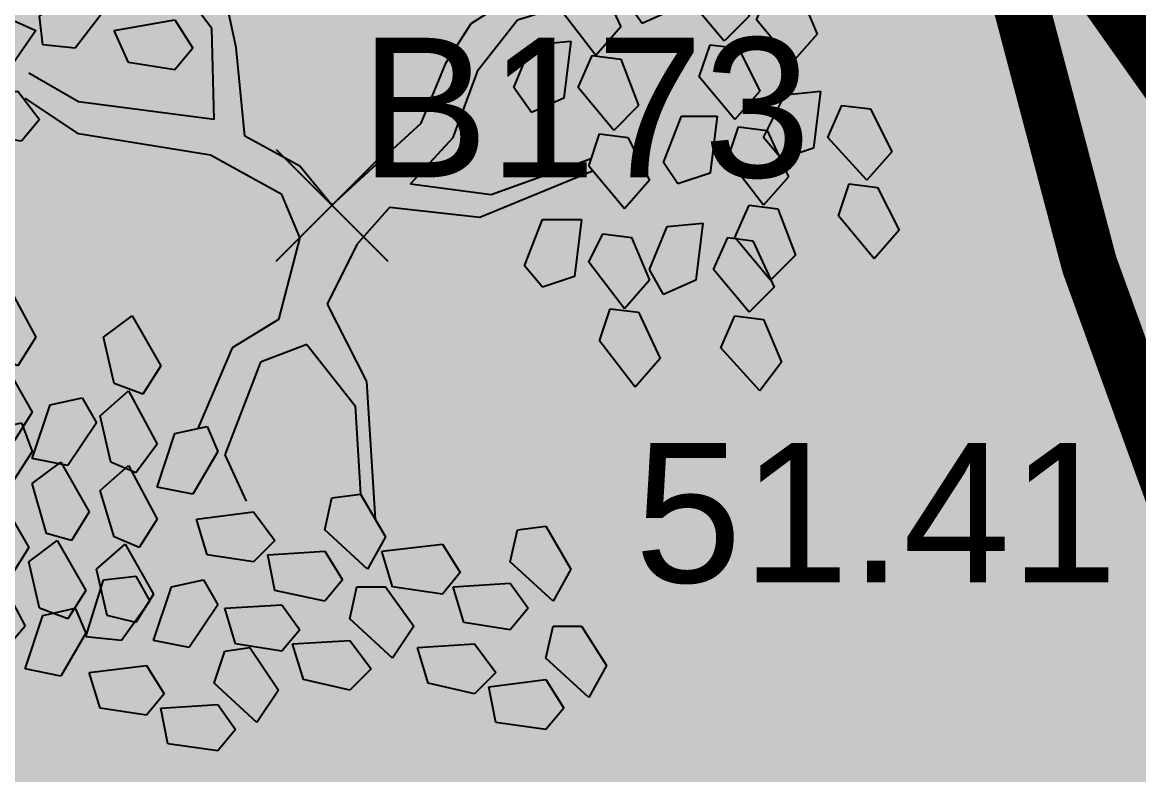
# Model space of a CAD drawing. Header units: metres. Extents: x 394605 to 1395358, y 4171135 to 6406139.
# Drawn here: x 1394483.107 to 1394487.104, y 4172491.963 to 4172494.657 of the extents above; entities that cross this region are included whole.
import ezdxf
from ezdxf.enums import TextEntityAlignment as Align

# ---------------------------------------------------------------- set-up
doc = ezdxf.new("R2010")
doc.units = ezdxf.units.M
doc.header["$LTSCALE"] = 2
doc.header["$PDMODE"] = 3
doc.header["$PDSIZE"] = 0.2
doc.linetypes.add('CACHE', pattern=[0.375, 0.25, -0.125])
doc.linetypes.add('CACHEX2', pattern=[0.75, 0.5, -0.25])
for name, color, linetype in [('C-Voie', 252, 'Continuous'), ('T-POINTS LEVES 2024', 7, 'Continuous'), ('T-POINTS LEVES ALTITUDES', 150, 'Continuous'), ('T-POINTS LEVES MATRICULE', 5, 'Continuous'), ('T-SECTION AH', 3, 'Continuous'), ('T-VEGETATION', 108, 'Continuous')]:
    doc.layers.add(name, color=color, linetype=linetype)
doc.layers.add('P-Voie', color=250, linetype='Continuous', lineweight=9)
doc.styles.add('Arial 1.0', font='arial.ttf', dxfattribs={"width": 0.99, "height": 0.2})

# ---------------------------------------------------------------- blocks, each defined once
blk = doc.blocks.new('TCPOINT')
at = {"color": 0}
blk.add_point((0, 0), dxfattribs=at)
at = {"layer": 'T-POINTS LEVES ALTITUDES', "style": 'Arial 1.0', "width": 0.99}
blk.add_attdef('ALT', text='', height=0.3, dxfattribs=at).set_placement((0.1, -0.1), align=Align.TOP_LEFT)
at = {"layer": 'T-POINTS LEVES MATRICULE', "style": 'Arial 1.0', "width": 0.99}
blk.add_attdef('MAT', (0.1, 0.1), '', height=0.3, dxfattribs=at)
blk = doc.blocks.new('A$C4CDA1AAE')
at = {"color": 0}
for p, q in [((-0.3627339707722967, 0.7050319683903581), (-0.3065357499476704, 0.7459033868462939)), ((-0.3065357499476704, 0.7459033868462939), (-0.2605553874532234, 0.725467677618326)), ((0, 0.6845962591601165), (0.02554464582976834, 0.7459033868462939)), ((0.02554464582976834, 0.7459033868462939), (0.07663393748907765, 0.7510123141551048)), ((0.07663393748907765, 0.7510123141551048), (0.06641607915457826, 0.6692694772386858)), ((-0.2605553874532234, 0.725467677618326), (-0.3065357499476704, 0.6590516226258387)), ((0.0919607249843466, 0.6845962591601165), (0.1072875124839356, 0.7305766049248632)), ((0.1072875124839356, 0.7305766049248632), (0.1481589458087456, 0.725467677618326)), ((0.1481589458087456, 0.725467677618326), (0.1788125208036035, 0.6641605499321486)), ((0.1788125208036035, 0.6641605499321486), (0.2043571666333719, 0.725467677618326)), ((0.2043571666333719, 0.725467677618326), (0.2605553874577708, 0.7305766049248632)), ((0.2605553874577708, 0.7305766049248632), (0.2503375291230441, 0.6488337680107179)), ((-0.4649125540865953, 0.6641605499321486), (-0.4138232624270586, 0.7050319683903581)), ((-0.4138232624270586, 0.7050319683903581), (-0.3627339707722967, 0.6845962591601165)), ((-0.3576250416026596, 0.6641605499321486), (-0.3627339707722967, 0.7050319683903581)), ((0.2707732457877228, 0.6641605499321486), (0.2912089624526288, 0.7101408956968953)), ((0.2912089624526288, 0.7101408956968953), (0.3320803957774388, 0.7050319683903581)), ((0.3269714666123491, 0.6999230410817745), (0.3780607582673383, 0.7050319683903581)), ((0.3320803957774388, 0.7050319683903581), (0.3576250416072071, 0.6386159133955971)), ((0.3780607582673383, 0.7050319683903581), (0.367842899937159, 0.6232891314741664)), ((0.3014268207825808, 0.6386159133955971), (0.3269714666123491, 0.6999230410817745)), ((-0.3627339707722967, 0.6845962591601165), (-0.4138232624270586, 0.6181802041676292)), ((0.02043571666467869, 0.6488337680107179), (0, 0.6845962591601165)), ((0.1430500166436559, 0.6232891314741664), (0.0919607249843466, 0.6845962591601165)), ((0.3933875457669274, 0.6386159133955971), (0.4087143332619689, 0.6845962591601165)), ((0.4087143332619689, 0.6845962591601165), (0.4495857665913263, 0.6794873318538066)), ((0.4495857665913263, 0.6794873318538066), (0.4802393415861843, 0.6181802041676292)), ((-0.4598036249215056, 0.6232891314741664), (-0.4649125540865953, 0.6641605499321486)), ((-0.3065357499476704, 0.6590516226258387), (-0.3576250416026596, 0.6641605499321486)), ((-0.2605553874532234, 0.6181802041676292), (-0.2043571666288244, 0.6641605499321486)), ((-0.2043571666288244, 0.6641605499321486), (-0.1583768041389249, 0.6386159133955971)), ((0.06641607915457826, 0.6692694772386858), (0.02043571666467869, 0.6488337680107179)), ((0.1788125208036035, 0.6641605499321486), (0.1430500166436559, 0.6232891314741664)), ((0.2043571666333719, 0.62839805878275), (0.1788125208036035, 0.6641605499321486)), ((0.3269714666123491, 0.6028534222461985), (0.2707732457877228, 0.6641605499321486)), ((0.2503375291230441, 0.6488337680107179), (0.2043571666333719, 0.62839805878275)), ((-0.1583768041389249, 0.6386159133955971), (-0.2094660957982342, 0.5721998584031098)), ((0.3218625374472595, 0.6028534222461985), (0.3014268207825808, 0.6386159133955971)), ((0.3576250416072071, 0.6386159133955971), (0.3269714666123491, 0.6028534222461985)), ((0.444476837426464, 0.5773087857094197), (0.3933875457669274, 0.6386159133955971)), ((-0.4138232624270586, 0.6181802041676292), (-0.4598036249215056, 0.6232891314741664)), ((-0.3627339707722967, 0.5824177130182306), (-0.3116446791127601, 0.6232891314741664)), ((-0.3116446791127601, 0.6232891314741664), (-0.265664316618313, 0.6028534222461985)), ((-0.2554464582881337, 0.5824177130182306), (-0.2605553874532234, 0.6181802041676292)), ((-0.1583768041389249, 0.5670909310965726), (-0.1021785833142985, 0.6130712768613193)), ((-0.1021785833142985, 0.6130712768613193), (-0.05619822082462633, 0.5875266403245405)), ((0.1021785833142985, 0.5721998584031098), (0.1226142999789772, 0.6181802041676292)), ((0.1226142999789772, 0.6181802041676292), (0.1634857333037871, 0.6130712768613193)), ((0.1634857333037871, 0.6130712768613193), (0.1890303791335555, 0.5517641491751419)), ((0.367842899937159, 0.6232891314741664), (0.3218625374472595, 0.6028534222461985)), ((0.4802393415861843, 0.6181802041676292), (0.444476837426464, 0.5773087857094197)), ((0.4598036249215056, 0.5517641491751419), (0.485348270751274, 0.6130712768613193)), ((0.485348270751274, 0.6130712768613193), (0.5364375624105833, 0.6181802041676292)), ((0.5364375624105833, 0.6181802041676292), (0.5262197040760839, 0.5364373672534839)), ((-0.4700214832516849, 0.5875266403245405), (-0.3882786165972902, 0.5977444949396613)), ((-0.3882786165972902, 0.5977444949396613), (-0.3627339707722967, 0.5568730764814518)), ((-0.265664316618313, 0.6028534222461985), (-0.3116446791127601, 0.5313284399449003)), ((0.2861000332829917, 0.5517641491751419), (0.3014268207825808, 0.5977444949396613)), ((0.3014268207825808, 0.5977444949396613), (0.3422982541073907, 0.5926355676310777)), ((0.3422982541073907, 0.5926355676310777), (0.3729518291022487, 0.5313284399449003)), ((0.5517643499058522, 0.5517641491751419), (0.5670911374054413, 0.5977444949396613)), ((0.5670911374054413, 0.5977444949396613), (0.6079625707302512, 0.5926355676310777)), ((0.6079625707302512, 0.5926355676310777), (0.6386161457251092, 0.5313284399449003)), ((-0.454694695756416, 0.5364373672534839), (-0.4700214832516849, 0.5875266403245405)), ((-0.3576250416026596, 0.5415462945600211), (-0.3627339707722967, 0.5824177130182306)), ((-0.2094660957982342, 0.5721998584031098), (-0.2554464582881337, 0.5824177130182306)), ((-0.05619822082462633, 0.5875266403245405), (-0.1021785833142985, 0.5211105853320532)), ((-0.2605553874532234, 0.5262195126383631), (-0.2094660957982342, 0.5721998584031098)), ((-0.2094660957982342, 0.5721998584031098), (-0.1583768041389249, 0.546655221866331)), ((-0.1532678749738352, 0.5262195126383631), (-0.1583768041389249, 0.5670909310965726)), ((0.1532678749738352, 0.5108927307169324), (0.1021785833142985, 0.5721998584031098)), ((0.4036054040971067, 0.5262195126383631), (0.4240411207617854, 0.5721998584031098)), ((0.4240411207617854, 0.5721998584031098), (0.4649125540865953, 0.5670909310965726)), ((0.4649125540865953, 0.5670909310965726), (0.4904571999161362, 0.5057838034106226)), ((-0.3627339707722967, 0.5568730764814518), (-0.3882786165972902, 0.5262195126383631)), ((-0.1583768041389249, 0.546655221866331), (-0.2094660957982342, 0.4802391668738437)), ((0.1890303791335555, 0.5517641491751419), (0.1532678749738352, 0.5108927307169324)), ((0.3371893249425284, 0.4904570214889645), (0.2861000332829917, 0.5517641491751419)), ((0.4802393415861843, 0.5160016580232423), (0.4598036249215056, 0.5517641491751419)), ((0.6028536415653889, 0.4904570214889645), (0.5517643499058522, 0.5517641491751419)), ((-0.3882786165972902, 0.5262195126383631), (-0.454694695756416, 0.5364373672534839)), ((-0.454694695756416, 0.4904570214889645), (-0.398496474932017, 0.5313284399449003)), ((-0.398496474932017, 0.5313284399449003), (-0.35251611243757, 0.5108927307169324)), ((-0.3116446791127601, 0.5313284399449003), (-0.3576250416026596, 0.5415462945600211)), ((0.1072875124839356, 0.5262195126383631), (0.1583768041389249, 0.5313284399449003)), ((0.1583768041389249, 0.5313284399449003), (0.1481589458087456, 0.449585603030755)), ((0.3729518291022487, 0.5313284399449003), (0.3371893249425284, 0.4904570214889645)), ((0.5262197040760839, 0.5364373672534839), (0.4802393415861843, 0.5160016580232423)), ((0.6386161457251092, 0.5313284399449003), (0.6028536415653889, 0.4904570214889645)), ((-0.3729518291022487, 0.5057838034106226), (-0.2912089624480814, 0.5160016580232423)), ((-0.2912089624480814, 0.5160016580232423), (-0.2605553874532234, 0.4751302395675339)), ((-0.2554464582881337, 0.4853480941803809), (-0.2605553874532234, 0.5262195126383631)), ((-0.1021785833142985, 0.5211105853320532), (-0.1532678749738352, 0.5262195126383631)), ((0.0817428666541673, 0.464912384952413), (0.1072875124839356, 0.5262195126383631)), ((0.454694695756416, 0.464912384952413), (0.4036054040971067, 0.5262195126383631)), ((-0.35251611243757, 0.5108927307169324), (-0.398496474932017, 0.4393677484156342)), ((-0.3576250416026596, 0.4546945303372922), (-0.3729518291022487, 0.5057838034106226)), ((0.1737035916385139, 0.464912384952413), (0.1890303791335555, 0.5108927307169324)), ((0.1890303791335555, 0.5108927307169324), (0.2299018124629129, 0.5057838034106226)), ((0.2299018124629129, 0.5057838034106226), (0.2605553874577708, 0.4444766757244452)), ((0.4904571999161362, 0.5057838034106226), (0.454694695756416, 0.464912384952413)), ((-0.6845965082150087, 0.4598034576458758), (-0.6386161457251092, 0.4853480941803809)), ((-0.6386161457251092, 0.4853480941803809), (-0.6130714998953408, 0.4087141845725455)), ((-0.5568732790709419, 0.449585603030755), (-0.5057839874114052, 0.4904570214889645)), ((-0.5057839874114052, 0.4904570214889645), (-0.454694695756416, 0.4700213122587229)), ((-0.4495857665867788, 0.449585603030755), (-0.454694695756416, 0.4904570214889645)), ((-0.2094660957982342, 0.4802391668738437), (-0.2554464582881337, 0.4853480941803809)), ((0.5619822082358041, 0.4393677484156342), (0.5824179249004828, 0.4853480941803809)), ((0.5824179249004828, 0.4853480941803809), (0.6232893582255201, 0.4802391668738437)), ((0.6232893582255201, 0.4802391668738437), (0.6488340040550611, 0.4189320391876663)), ((-0.454694695756416, 0.4700213122587229), (-0.5057839874114052, 0.4036052572662356)), ((-0.2605553874532234, 0.4751302395675339), (-0.2861000332829917, 0.4444766757244452)), ((0.1021785833142985, 0.4291498938027871), (0.0817428666541673, 0.464912384952413)), ((0.2247928832935031, 0.4036052572662356), (0.1737035916385139, 0.464912384952413)), ((-0.6845965082150087, 0.3933874026511148), (-0.6845965082150087, 0.4598034576458758)), ((-0.5517643499058522, 0.4087141845725455), (-0.5568732790709419, 0.449585603030755)), ((-0.398496474932017, 0.4393677484156342), (-0.4495857665867788, 0.449585603030755)), ((-0.2861000332829917, 0.4444766757244452), (-0.3576250416026596, 0.4546945303372922)), ((-0.265664316618313, 0.449585603030755), (-0.1839214499686932, 0.4598034576458758)), ((-0.2503375291232715, 0.3984963299596984), (-0.265664316618313, 0.449585603030755)), ((-0.1839214499686932, 0.4598034576458758), (-0.1583768041389249, 0.4240409664942035)), ((0.1481589458087456, 0.449585603030755), (0.1021785833142985, 0.4291498938027871)), ((0.2196839541284135, 0.3882784753445776), (0.2503375291230441, 0.4546945303372922)), ((0.2503375291230441, 0.4546945303372922), (0.3014268207825808, 0.4546945303372922)), ((0.3014268207825808, 0.4546945303372922), (0.2912089624526288, 0.3729516934231469)), ((0.2605553874577708, 0.4444766757244452), (0.2247928832935031, 0.4036052572662356)), ((0.3167536082776223, 0.3933874026511148), (0.3320803957774388, 0.4342588211093243)), ((0.3320803957774388, 0.4342588211093243), (0.3729518291022487, 0.4291498938027871)), ((0.5057839874159527, 0.3780606207294568), (0.5313286332411735, 0.4393677484156342)), ((0.5313286332411735, 0.4393677484156342), (0.5824179249004828, 0.4444766757244452)), ((0.6130714998953408, 0.3780606207294568), (0.5619822082358041, 0.4393677484156342)), ((0.5824179249004828, 0.4444766757244452), (0.5722000665705309, 0.3627338388080261)), ((-0.1583768041389249, 0.4240409664942035), (-0.1839214499686932, 0.3933874026511148)), ((0.3729518291022487, 0.4291498938027871), (0.4036054040971067, 0.3678427661166097)), ((0.5977447124002992, 0.3780606207294568), (0.6130714998953408, 0.4240409664942035)), ((0.6130714998953408, 0.4240409664942035), (0.6539429332201507, 0.4189320391876663)), ((0.6488340040550611, 0.4189320391876663), (0.6130714998953408, 0.3780606207294568)), ((0.6539429332201507, 0.4189320391876663), (0.6845965082150087, 0.3576249115014889)), ((-0.6130714998953408, 0.4087141845725455), (-0.6488340040550611, 0.3729516934231469)), ((-0.5057839874114052, 0.4036052572662356), (-0.5517643499058522, 0.4087141845725455)), ((-0.1992482374637348, 0.3678427661166097), (-0.1430500166393358, 0.4138231118813565)), ((-0.1430500166393358, 0.4138231118813565), (-0.09706965414943625, 0.3882784753445776)), ((-0.6488340040550611, 0.3729516934231469), (-0.6845965082150087, 0.3933874026511148)), ((-0.1839214499686932, 0.3933874026511148), (-0.2503375291232715, 0.3984963299596984)), ((-0.09706965414943625, 0.3882784753445776), (-0.1430500166393358, 0.3218624203520903)), ((0.1839214499686932, 0.352515984195179), (0.2043571666333719, 0.3984963299596984)), ((0.2043571666333719, 0.3984963299596984), (0.2401196707930922, 0.3933874026511148)), ((0.2452285999581818, 0.3576249115014889), (0.2196839541284135, 0.3882784753445776)), ((0.2401196707930922, 0.3933874026511148), (0.2707732457877228, 0.3320802749649374)), ((0.367842899937159, 0.3269713476586276), (0.3167536082776223, 0.3933874026511148)), ((-0.7152500832096393, 0.352515984195179), (-0.6692697207199672, 0.3780606207294568)), ((-0.6692697207199672, 0.3780606207294568), (-0.6437250748901988, 0.2963177838155389)), ((-0.5619822082358041, 0.3729516934231469), (-0.4802393415816368, 0.3831695480382677)), ((-0.5466554207407626, 0.3218624203520903), (-0.5619822082358041, 0.3729516934231469)), ((-0.4802393415816368, 0.3831695480382677), (-0.454694695756416, 0.3422981295800582)), ((-0.3014268207825808, 0.3269713476586276), (-0.2503375291232715, 0.3729516934231469)), ((-0.2503375291232715, 0.3729516934231469), (-0.1992482374637348, 0.3474070568865955)), ((-0.1941393082986451, 0.3269713476586276), (-0.1992482374637348, 0.3678427661166097)), ((0.2912089624526288, 0.3729516934231469), (0.2452285999581818, 0.3576249115014889)), ((0.4036054040971067, 0.3678427661166097), (0.367842899937159, 0.3269713476586276)), ((0.5262197040760839, 0.3474070568865955), (0.5057839874159527, 0.3780606207294568)), ((0.6488340040550611, 0.3167534930435068), (0.5977447124002992, 0.3780606207294568)), ((-0.7152500832096393, 0.286099929200418), (-0.7152500832096393, 0.352515984195179)), ((0.2350107416280025, 0.2912088565090016), (0.1839214499686932, 0.352515984195179)), ((0.4189321915966957, 0.2963177838155389), (0.444476837426464, 0.3576249115014889)), ((0.444476837426464, 0.3576249115014889), (0.5006750582463155, 0.3627338388080261)), ((0.5006750582463155, 0.3627338388080261), (0.4904571999161362, 0.2809910018938808)), ((0.5722000665705309, 0.3627338388080261), (0.5262197040760839, 0.3474070568865955)), ((0.6845965082150087, 0.3576249115014889), (0.6488340040550611, 0.3167534930435068)), ((-0.454694695756416, 0.3422981295800582), (-0.4802393415816368, 0.3116445657369695)), ((-0.1992482374637348, 0.3474070568865955), (-0.2503375291232715, 0.2809910018938808)), ((0.5108929165810423, 0.2963177838155389), (0.5313286332411735, 0.3422981295800582)), ((0.5313286332411735, 0.3422981295800582), (0.5722000665705309, 0.3371892022737484)), ((0.5722000665705309, 0.3371892022737484), (0.5977447124002992, 0.27077314727876)), ((-0.4802393415816368, 0.3116445657369695), (-0.5466554207407626, 0.3218624203520903)), ((-0.296317891613171, 0.286099929200418), (-0.3014268207825808, 0.3269713476586276)), ((-0.147831893276134, 0.2746570957676795), (-0.2095301467111312, 0.3340405797280255)), ((-0.1430500166393358, 0.3218624203520903), (-0.1941393082986451, 0.3269713476586276)), ((0.2707732457877228, 0.3320802749649374), (0.2350107416280025, 0.2912088565090016)), ((0.3269714666123491, 0.2809910018938808), (0.3474071832724803, 0.3269713476586276)), ((0.3474071832724803, 0.3269713476586276), (0.3831696874369754, 0.3218624203520903)), ((0.3831696874369754, 0.3218624203520903), (0.4138232624316061, 0.2554463653573293)), ((-0.6590518623852404, 0.2350106561293615), (-0.6181804290604305, 0.3065356384306597)), ((-0.6181804290604305, 0.3065356384306597), (-0.5670911374008938, 0.3065356384306597)), ((-0.5670911374008938, 0.3065356384306597), (-0.5568732790709419, 0.2656642199724502)), ((-0.4189321915921482, 0.27077314727876), (-0.3627339707722967, 0.3116445657369695)), ((-0.3627339707722967, 0.3116445657369695), (-0.3167536082778497, 0.2912088565090016)), ((-0.1721651229349845, 0.2530384431242965), (-0.2211145656688132, 0.3189808405622898)), ((0.6079625707302512, 0.2656642199724502), (0.6283982873949299, 0.3116445657369695)), ((0.6283982873949299, 0.3116445657369695), (0.6692697207197398, 0.3065356384306597)), ((0.6692697207197398, 0.3065356384306597), (0.6948143665495081, 0.2452285107444823)), ((-0.6437250748901988, 0.2963177838155389), (-0.6794875790499191, 0.2656642199724502)), ((-0.3167536082778497, 0.2912088565090016), (-0.367842899937159, 0.2247928015142406)), ((0.2401196707930922, 0.286099929200418), (0.2460145890602234, 0.3037846775705475)), ((0.444476837426464, 0.2605552926659129), (0.4189321915966957, 0.2963177838155389)), ((0.5619822082358041, 0.2350106561293615), (0.5108929165810423, 0.2963177838155389)), ((-0.6794875790499191, 0.2656642199724502), (-0.7152500832096393, 0.286099929200418)), ((-0.6079625707302512, 0.2554463653573293), (-0.5619822082358041, 0.2809910018938808)), ((-0.5619822082358041, 0.2809910018938808), (-0.5364375624062632, 0.1992481649799629)), ((-0.2503375291232715, 0.2809910018938808), (-0.296317891613171, 0.286099929200418)), ((-0.1370172611493672, 0.226014919296631), (-0.147831893276134, 0.2746570957676795)), ((0.1992482374682822, 0.2605552926659129), (0.2401196707930922, 0.286099929200418)), ((0.2656643166228605, 0.2656642199724502), (0.3320803957774388, 0.286099929200418)), ((0.3780607582673383, 0.2145749469013936), (0.3269714666123491, 0.2809910018938808)), ((0.4904571999161362, 0.2809910018938808), (0.444476837426464, 0.2605552926659129)), ((-0.7459036582044973, 0.2350106561293615), (-0.6999232957145978, 0.2605552926659129)), ((-0.6999232957145978, 0.2605552926659129), (-0.6743786498848294, 0.1788124557497213)), ((-0.5568732790709419, 0.2656642199724502), (-0.6079625707302512, 0.2145749469013936)), ((-0.5211107749109942, 0.2299017288228242), (-0.4700214832516849, 0.27077314727876)), ((-0.4700214832516849, 0.27077314727876), (-0.4240411207617854, 0.2503374380507921)), ((-0.4138232624270586, 0.2299017288228242), (-0.4189321915921482, 0.27077314727876)), ((-0.3116446791127601, 0.2503374380507921), (-0.2247928832935031, 0.2656642199724502)), ((-0.2247928832935031, 0.2656642199724502), (-0.1992482374637348, 0.2247928015142406)), ((0.1634857333037871, 0.2043570922862727), (0.1992482374682822, 0.2605552926659129)), ((0.2094660957982342, 0.1941392376711519), (0.2656643166228605, 0.2656642199724502)), ((0.5977447124002992, 0.27077314727876), (0.5619822082358041, 0.2350106561293615)), ((0.6590518623897879, 0.2043570922862727), (0.6079625707302512, 0.2656642199724502)), ((-0.6079625707302512, 0.1839213830583049), (-0.6079625707302512, 0.2554463653573293)), ((-0.4240411207617854, 0.2503374380507921), (-0.4700214832516849, 0.1839213830583049)), ((-0.2912089624480814, 0.2043570922862727), (-0.3116446791127601, 0.2503374380507921)), ((-0.1685946624688768, 0.1226142553721274), (-0.1721651229349845, 0.2530384431242965)), ((0.4138232624316061, 0.2554463653573293), (0.3780607582673383, 0.2145749469013936)), ((0.6948143665495081, 0.2452285107444823), (0.6590518623897879, 0.2043570922862727)), ((-0.7459036582044973, 0.1634856738280632), (-0.7459036582044973, 0.2350106561293615)), ((-0.6079625707302512, 0.2145749469013936), (-0.6590518623852404, 0.2350106561293615)), ((-0.516001845746132, 0.1890303103648421), (-0.5211107749109942, 0.2299017288228242)), ((-0.367842899937159, 0.2247928015142406), (-0.4138232624270586, 0.2299017288228242)), ((-0.1992482374637348, 0.2247928015142406), (-0.2247928832935031, 0.1941392376711519)), ((-0.1245337046768782, 0.09874791191668919), (-0.1370172611493672, 0.226014919296631)), ((0.2605553874577708, 0.1685946011368742), (0.2861000332829917, 0.2299017288228242)), ((0.2861000332829917, 0.2299017288228242), (0.3422982541073907, 0.2350106561293615)), ((0.3422982541073907, 0.2350106561293615), (0.3320803957774388, 0.1532678192152162)), ((0.5262197040760839, 0.1839213830583049), (0.5415464915756729, 0.2299017288228242)), ((0.5415464915756729, 0.2299017288228242), (0.5824179249004828, 0.2247928015142406)), ((0.5824179249004828, 0.2247928015142406), (0.6130714998953408, 0.1634856738280632)), ((0.3525161124421174, 0.1685946011368742), (0.3729518291022487, 0.2145749469013936)), ((0.3729518291022487, 0.2145749469013936), (0.4138232624316061, 0.2094660195925826)), ((0.4138232624316061, 0.2094660195925826), (0.4393679082568269, 0.1430499646000953)), ((-0.5364375624062632, 0.1992481649799629), (-0.5722000665659834, 0.1634856738280632)), ((-0.2247928832935031, 0.1941392376711519), (-0.2912089624480814, 0.2043570922862727)), ((0.1277232291440669, 0.1175053280635439), (0.1634857333037871, 0.2043570922862727)), ((0.1737035916385139, 0.09706961883557597), (0.2094660957982342, 0.1941392376711519)), ((-0.6743786498848294, 0.1788124557497213), (-0.7101411540447771, 0.1430499646000953)), ((-0.5722000665659834, 0.1634856738280632), (-0.6079625707302512, 0.1839213830583049)), ((-0.4700214832516849, 0.1839213830583049), (-0.516001845746132, 0.1890303103648421)), ((-0.3627339707722967, 0.1481588919066326), (-0.4342589790917373, 0.1890303103648421)), ((0.5773089957356206, 0.1226142553721274), (0.5262197040760839, 0.1839213830583049)), ((-0.7101411540447771, 0.1430499646000953), (-0.7459036582044973, 0.1634856738280632)), ((-0.6386161457251092, 0.1481588919066326), (-0.5926357832306621, 0.1685946011368742)), ((-0.5926357832306621, 0.1685946011368742), (-0.5670911374008938, 0.09196069152903874)), ((-0.5313286332411735, 0.1532678192152162), (-0.4495857665867788, 0.1634856738280632)), ((-0.4495857665867788, 0.1634856738280632), (-0.4189321915921482, 0.1226142553721274)), ((0.2861000332829917, 0.1328321099849745), (0.2605553874577708, 0.1685946011368742)), ((0.4036054040971067, 0.1072874734506968), (0.3525161124421174, 0.1685946011368742)), ((0.6130714998953408, 0.1634856738280632), (0.5773089957356206, 0.1226142553721274)), ((0.6488340040550611, 0.1583767465217534), (0.6999232957145978, 0.1634856738280632)), ((0.6999232957145978, 0.1634856738280632), (0.6897054373844185, 0.08174283691391793)), ((-0.7765572331993553, 0.1277231826786647), (-0.7305768707094558, 0.1481588919066326)), ((-0.7305768707094558, 0.1481588919066326), (-0.7050322248796874, 0.07152498230107085)), ((-0.6386161457251092, 0.07663390960760808), (-0.6386161457251092, 0.1481588919066326)), ((-0.516001845746132, 0.1021785461418858), (-0.5313286332411735, 0.1532678192152162)), ((-0.3627339707722967, 0.1021785461418858), (-0.4393679082568269, 0.1532678192152162)), ((-0.1685946624688768, 0.1226142553721274), (-0.3627339707722967, 0.1481588919066326)), ((0.3320803957774388, 0.1532678192152162), (0.2861000332829917, 0.1328321099849745)), ((0.6181804290604305, 0.09706961883557597), (0.6488340040550611, 0.1583767465217534)), ((0.4393679082568269, 0.1430499646000953), (0.4036054040971067, 0.1072874734506968)), ((0.7101411540445497, 0.09706961883557597), (0.7305768707094558, 0.1430499646000953)), ((0.7305768707094558, 0.1430499646000953), (0.7714483040342657, 0.1379410372937855)), ((0.7714483040342657, 0.1379410372937855), (0.8021018790288963, 0.07663390960760808)), ((-0.7765572331993553, 0.05619820037736645), (-0.7765572331993553, 0.1277231826786647)), ((-0.4189321915921482, 0.1226142553721274), (-0.4444768374219166, 0.09196069152903874)), ((0, 0), (0.1277232291440669, 0.1175053280635439)), ((0.4751304124210947, 0.06130712768617741), (0.5006750582463155, 0.1277231826786647)), ((0.5006750582463155, 0.1277231826786647), (0.5517643499058522, 0.1277231826786647)), ((0.5517643499058522, 0.1277231826786647), (0.5415464915756729, 0.04598034576451937)), ((0.5670911374054413, 0.06641605499248726), (0.5824179249004828, 0.1123964007570066)), ((0.5824179249004828, 0.1123964007570066), (0.6232893582255201, 0.1072874734506968)), ((-0.5824179249004828, 0.02554463653655148), (-0.5415464915711254, 0.09706961883557597)), ((-0.5415464915711254, 0.09706961883557597), (-0.4904571999163636, 0.09706961883557597)), ((-0.4444768374219166, 0.09196069152903874), (-0.516001845746132, 0.1021785461418858)), ((-0.4904571999163636, 0.09706961883557597), (-0.4802393415816368, 0.05619820037736645)), ((-0.1737035916339664, 0.07152498230107085), (-0.3627339707722967, 0.1021785461418858)), ((-0.04598036248989956, 0.05619820037736645), (-0.1245337046768782, 0.09874791191668919)), ((0.1123964416490253, 0.0306535638430887), (0.1737035916385139, 0.09706961883557597)), ((0.367842899937159, 0.05619820037736645), (0.3831696874369754, 0.1021785461418858)), ((0.3831696874369754, 0.1021785461418858), (0.4240411207617854, 0.09706961883557597)), ((0.4240411207617854, 0.09706961883557597), (0.454694695756416, 0.03576249114939856)), ((0.6437250748901988, 0.06641605499248726), (0.6181804290604305, 0.09706961883557597)), ((0.6232893582255201, 0.1072874734506968), (0.6539429332201507, 0.04087141845820952)), ((0.766339374869176, 0.03576249114939856), (0.7101411540445497, 0.09706961883557597)), ((-0.5670911374008938, 0.09196069152903874), (-0.6028536415608414, 0.05619820037736645)), ((0.6897054373844185, 0.08174283691391793), (0.6437250748901988, 0.06641605499248726)), ((-0.7050322248796874, 0.07152498230107085), (-0.7407947290394077, 0.03576249114939856)), ((-0.720359012374729, 0.005108927306309852), (-0.6794875790499191, 0.07663390960760808)), ((-0.6794875790499191, 0.07663390960760808), (-0.6283982873903824, 0.07663390960760808)), ((-0.6028536415608414, 0.05619820037736645), (-0.6386161457251092, 0.07663390960760808)), ((-0.6283982873903824, 0.07663390960760808), (-0.6181804290604305, 0.03576249114939856)), ((-0.0715250083196679, 0.01532678192143067), (-0.1737035916339664, 0.07152498230107085)), ((0.2279802616142206, 0.01523284800077818), (0.3714236965759028, 0.06694058638390743)), ((0.6181804290604305, 0), (0.5670911374054413, 0.06641605499248726)), ((0.8021018790288963, 0.07663390960760808), (0.766339374869176, 0.03576249114939856)), ((-0.7407947290394077, 0.03576249114939856), (-0.7765572331993553, 0.05619820037736645)), ((-0.4802393415816368, 0.05619820037736645), (-0.5313286332411735, 0.01021785461512081)), ((0, 0), (-0.04598036248989956, 0.05619820037736645)), ((0.2117583134240704, -0.01719513096418268), (0.3734303110356905, 0.04949330949898467)), ((0.4189321915966957, -0.005108927306537225), (0.367842899937159, 0.05619820037736645)), ((0.4955661290812259, 0.0306535638430887), (0.4751304124210947, 0.06130712768617741)), ((-0.6181804290604305, 0.03576249114939856), (-0.6692697207199672, -0.01021785461512081)), ((0.454694695756416, 0.03576249114939856), (0.4189321915966957, -0.005108927306537225)), ((0.5415464915756729, 0.04598034576451937), (0.4955661290812259, 0.0306535638430887)), ((0.6539429332201507, 0.04087141845820952), (0.6181804290604305, 0)), ((-0.5313286332411735, 0.01021785461512081), (-0.5824179249004828, 0.02554463653655148)), ((0.1123964416490253, 0.0306535638430887), (0.2279802616142206, 0.01523284800077818)), ((0.7254679415443661, -0.01532678192165804), (0.7407947290394077, 0.0306535638430887)), ((0.7407947290394077, 0.0306535638430887), (0.7816661623687651, 0.02554463653655148)), ((0.7816661623687651, 0.02554463653655148), (0.8123197373636231, -0.03576249114962593)), ((-0.6692697207199672, -0.01021785461512081), (-0.720359012374729, 0.005108927306309852)), ((-0.04598036248989956, -0.04598034576474674), (-0.0715250083196679, 0.01532678192143067)), ((0.5773089957356206, -0.04598034576474674), (0.5977447124002992, 0)), ((0.5977447124002992, 0), (0.6386161457251092, -0.005108927306537225)), ((0.03576250415972027, -0.05619820037986756), (0.08281241391932781, -0.002874988718758686)), ((0.08281241391932781, -0.002874988718758686), (0.2117583134240704, -0.01719513096418268)), ((0.6386161457251092, -0.005108927306537225), (0.6641607915548775, -0.07152498230129822)), ((0.776557233199128, -0.07663390960783545), (0.7254679415443661, -0.01532678192165804)), ((0.2758821749528124, -0.08685176422295626), (0.3014268207825808, -0.02043570922796789)), ((0.3014268207825808, -0.02043570922796789), (0.3576250416072071, -0.02043570922796789)), ((0.3576250416072071, -0.02043570922796789), (0.3474071832724803, -0.1021785461443869)), ((0.454694695756416, -0.09196069152926611), (0.4802393415861843, -0.0306535638430887)), ((0.4802393415861843, -0.0306535638430887), (0.5313286332411735, -0.02554463653677885)), ((0.5313286332411735, -0.02554463653677885), (0.5211107749109942, -0.1072874734506968)), ((-0.04598036248989956, -0.04598034576474674), (-0.07663393748475755, -0.1634856738305643)), ((0.367842899937159, -0.0817428369141453), (0.3882786166018377, -0.04087141845820952)), ((0.3882786166018377, -0.04087141845820952), (0.4291500499266476, -0.04598034576474674)), ((0.4291500499266476, -0.04598034576474674), (0.454694695756416, -0.1072874734506968)), ((0.5466554207407626, -0.09196069152926611), (0.5670911374054413, -0.04598034576474674)), ((0.5670911374054413, -0.04598034576474674), (0.6028536415653889, -0.0510892730710566)), ((0.6283982873949299, -0.1072874734506968), (0.5773089957356206, -0.04598034576474674)), ((0.8123197373636231, -0.03576249114962593), (0.776557233199128, -0.07663390960783545)), ((-0.7459036582044973, -0.08685176422295626), (-0.7050322248796874, -0.0510892730710566)), ((-0.7050322248796874, -0.0510892730710566), (-0.66416079155033, -0.1226142553723548)), ((0.03576250415972027, -0.05619820037986756), (-0.007003661123690108, -0.1417304998317377)), ((0.6028536415653889, -0.0510892730710566), (0.6335072165600195, -0.1175053280658176)), ((0.6641607915548775, -0.07152498230129822), (0.6283982873949299, -0.1072874734506968)), ((-0.7254679415398186, -0.1532678192154435), (-0.7459036582044973, -0.08685176422295626)), ((0.3014268207825808, -0.1175053280658176), (0.2758821749528124, -0.08685176422295626)), ((0.4189321915966957, -0.1481588919089063), (0.367842899937159, -0.0817428369141453)), ((0.4751304124210947, -0.1277231826786647), (0.454694695756416, -0.09196069152926611)), ((0.5977447124002992, -0.1532678192154435), (0.5466554207407626, -0.09196069152926611)), ((0.3474071832724803, -0.1021785461443869), (0.3014268207825808, -0.1175053280658176)), ((0.454694695756416, -0.1072874734506968), (0.4189321915966957, -0.1481588919089063)), ((0.5211107749109942, -0.1072874734506968), (0.4751304124210947, -0.1277231826786647)), ((-0.66416079155033, -0.1226142553723548), (-0.6897054373800984, -0.1634856738305643)), ((-0.5057839874114052, -0.1481588919089063), (-0.4649125540865953, -0.112396400757234)), ((-0.4649125540865953, -0.112396400757234), (-0.4240411207617854, -0.1890303103648421)), ((0.6335072165600195, -0.1175053280658176), (0.5977447124002992, -0.1532678192154435)), ((-0.007003661123690108, -0.1417304998317377), (0.04953729465364631, -0.2522982904954461)), ((-0.6897054373800984, -0.1634856738305643), (-0.7254679415398186, -0.1532678192154435)), ((-0.5926357832306621, -0.1839213830585322), (-0.5517643499058522, -0.1532678192154435)), ((-0.5517643499058522, -0.1532678192154435), (-0.5108929165764948, -0.2247928015167417)), ((-0.485348270751274, -0.2145749469016209), (-0.5057839874114052, -0.1481588919089063)), ((-0.3269714666078016, -0.1890303103648421), (-0.2861000332829917, -0.1583767465217534)), ((-0.2861000332829917, -0.1583767465217534), (-0.2452285999581818, -0.2299017288230516)), ((0.3831696874369754, -0.194139237673653), (0.398496474932017, -0.1481588919089063)), ((0.398496474932017, -0.1481588919089063), (0.4393679082568269, -0.1532678192154435)), ((0.4393679082568269, -0.1532678192154435), (0.4700214832514575, -0.2196838742079308)), ((0.5568732790707145, -0.2043570922865001), (0.5773089957356206, -0.1583767465217534)), ((0.5773089957356206, -0.1583767465217534), (0.6181804290604305, -0.1634856738305643)), ((-0.751012587369587, -0.1992481649799629), (-0.7101411540447771, -0.1634856738305643)), ((-0.7101411540447771, -0.1634856738305643), (-0.6692697207199672, -0.2350106561293615)), ((-0.07663393748475755, -0.1634856738305643), (-0.1430500166393358, -0.2043570922865001)), ((0.6181804290604305, -0.1634856738305643), (0.6437250748901988, -0.2247928015167417)), ((-0.5773089957356206, -0.2554463653596031), (-0.5926357832306621, -0.1839213830585322)), ((-0.4240411207617854, -0.1890303103648421), (-0.4495857665867788, -0.2299017288230516)), ((-0.3116446791127601, -0.2554463653596031), (-0.3269714666078016, -0.1890303103648421)), ((-0.7356857998745454, -0.2656642199724502), (-0.751012587369587, -0.1992481649799629)), ((-0.1430500166393358, -0.2043570922865001), (-0.1918258309397061, -0.3196453386904068)), ((-0.03576250415972027, -0.1992481649799629), (-0.1021785833142985, -0.2247928015167417)), ((-0.03576250415972027, -0.1992481649799629), (0.03331503908975719, -0.2874287050526618)), ((0.4342589790917373, -0.2605552926661403), (0.3831696874369754, -0.194139237673653)), ((0.6130714998953408, -0.2656642199724502), (0.5568732790707145, -0.2043570922865001)), ((-0.6437250748901988, -0.2247928015167417), (-0.5977447123957518, -0.2145749469016209)), ((-0.5977447123957518, -0.2145749469016209), (-0.5773089957356206, -0.2503374380510195)), ((-0.4495857665867788, -0.2299017288230516), (-0.485348270751274, -0.2145749469016209)), ((0.4700214832514575, -0.2196838742079308), (0.4342589790917373, -0.2605552926661403)), ((-0.6692697207199672, -0.2350106561293615), (-0.6948143665449606, -0.275882074587571)), ((-0.6692697207199672, -0.3014267111243498), (-0.6437250748901988, -0.2247928015167417)), ((-0.5108929165764948, -0.2247928015167417), (-0.5364375624062632, -0.2656642199724502)), ((-0.5108929165764948, -0.2605552926661403), (-0.4700214832516849, -0.2247928015167417)), ((-0.4700214832516849, -0.2247928015167417), (-0.4291500499266476, -0.2963177838155389)), ((-0.2452285999581818, -0.2299017288230516), (-0.2707732457879501, -0.2707731472812611)), ((-0.1021785833142985, -0.2247928015167417), (-0.1532678749738352, -0.3576249115017163)), ((0.6437250748901988, -0.2247928015167417), (0.6130714998953408, -0.2656642199724502)), ((-0.5773089957356206, -0.2503374380510195), (-0.6181804290604305, -0.3116445657371969)), ((-0.5364375624062632, -0.2656642199724502), (-0.5773089957356206, -0.2554463653596031)), ((-0.2707732457879501, -0.2707731472812611), (-0.3116446791127601, -0.2554463653596031)), ((0.04953729465364631, -0.2522982904954461), (0.06189069601441588, -0.4498561205223268)), ((-0.6948143665449606, -0.275882074587571), (-0.7356857998745454, -0.2656642199724502)), ((-0.6028536415608414, -0.2963177838155389), (-0.5619822082358041, -0.2656642199724502)), ((-0.5619822082358041, -0.2656642199724502), (-0.5211107749109942, -0.3371892022737484)), ((-0.4955661290812259, -0.3269713476586276), (-0.5108929165764948, -0.2605552926661403)), ((-0.3320803957774388, -0.3014267111243498), (-0.2912089624480814, -0.2656642199724502)), ((-0.2912089624480814, -0.2656642199724502), (-0.2503375291232715, -0.3422981295802856)), ((-0.4291500499266476, -0.3627338388105272), (-0.4036054040971067, -0.2860999292026918)), ((-0.4036054040971067, -0.2860999292026918), (-0.3576250416026596, -0.275882074587571)), ((-0.3576250416026596, -0.275882074587571), (-0.3371893249425284, -0.3116445657371969)), ((0.03331503908975719, -0.2874287050526618), (0.04087143332480991, -0.4138231118813565)), ((-0.6181804290604305, -0.3116445657371969), (-0.6692697207199672, -0.3014267111243498)), ((-0.5824179249004828, -0.3627338388105272), (-0.6028536415608414, -0.2963177838155389)), ((-0.4291500499266476, -0.2963177838155389), (-0.454694695756416, -0.3371892022737484)), ((-0.3167536082778497, -0.3678427661168371), (-0.3320803957774388, -0.3014267111243498)), ((-0.6743786498848294, -0.3371892022737484), (-0.633507216555472, -0.3065356384306597)), ((-0.633507216555472, -0.3065356384306597), (-0.5926357832306621, -0.3780606207319579)), ((-0.4904571999163636, -0.3218624203523177), (-0.4444768374219166, -0.3116445657371969)), ((-0.4444768374219166, -0.3116445657371969), (-0.4291500499266476, -0.3525159841954064)), ((-0.3371893249425284, -0.3116445657371969), (-0.3780607582673383, -0.3729516934233743)), ((-0.2247928832935031, -0.3269713476586276), (-0.1788125208036035, -0.3167534930457805)), ((-0.1788125208036035, -0.3167534930457805), (-0.1634857333040145, -0.3525159841954064)), ((-0.516001845746132, -0.4036052572662356), (-0.4904571999163636, -0.3218624203523177)), ((-0.454694695756416, -0.3371892022737484), (-0.4955661290812259, -0.3269713476586276)), ((-0.2503375291232715, -0.4036052572662356), (-0.2247928832935031, -0.3269713476586276)), ((-0.6590518623852404, -0.4036052572662356), (-0.6743786498848294, -0.3371892022737484)), ((-0.5211107749109942, -0.3371892022737484), (-0.5466554207407626, -0.3780606207319579)), ((-0.2503375291232715, -0.3422981295802856), (-0.2809911041179021, -0.3831695480382677)), ((-0.5466554207407626, -0.3780606207319579), (-0.5824179249004828, -0.3627338388105272)), ((-0.4291500499266476, -0.3525159841954064), (-0.4649125540865953, -0.4087141845750466)), ((-0.3780607582673383, -0.3729516934233743), (-0.4291500499266476, -0.3627338388105272)), ((-0.1634857333040145, -0.3525159841954064), (-0.1992482374637348, -0.4138231118813565)), ((-0.1532678749738352, -0.3576249115017163), (-0.1226142999792046, -0.4240409664964773)), ((-0.5926357832306621, -0.3780606207319579), (-0.6181804290604305, -0.4189320391878937)), ((-0.4291500499266476, -0.3984963299599258), (-0.3882786165972902, -0.3678427661168371)), ((-0.3882786165972902, -0.3678427661168371), (-0.3474071832724803, -0.4393677484181353)), ((-0.3320803957774388, -0.4087141845750466), (-0.2912089624480814, -0.3729516934233743)), ((-0.2809911041179021, -0.3831695480382677), (-0.3167536082778497, -0.3678427661168371)), ((-0.2912089624480814, -0.3729516934233743), (-0.2503375291232715, -0.4495856030309824)), ((-0.4087143332619689, -0.470021312261224), (-0.4291500499266476, -0.3984963299599258)), ((-0.6181804290604305, -0.4189320391878937), (-0.6590518623852404, -0.4036052572662356)), ((-0.4649125540865953, -0.4087141845750466), (-0.516001845746132, -0.4036052572662356)), ((-0.3116446791127601, -0.4751302395675339), (-0.3320803957774388, -0.4087141845750466)), ((-0.1992482374637348, -0.4138231118813565), (-0.2503375291232715, -0.4036052572662356)), ((0, -0.4189320391878937), (0.04087143332480991, -0.4138231118813565)), ((0.04087143332480991, -0.4138231118813565), (0.07663393748907765, -0.4751302395675339)), ((-0.6794875790499191, -0.4495856030309824), (-0.6386161457251092, -0.4189320391878937)), ((-0.6386161457251092, -0.4189320391878937), (-0.5977447123957518, -0.4904570214891919)), ((-0.516001845746132, -0.4495856030309824), (-0.4751304124165472, -0.4189320391878937)), ((-0.4751304124165472, -0.4189320391878937), (-0.4342589790917373, -0.4904570214891919)), ((-0.01021785832995192, -0.464912384952413), (0, -0.4189320391878937)), ((-0.3474071832724803, -0.4393677484181353), (-0.3729518291022487, -0.4802391668740711)), ((-0.1941393082986451, -0.4495856030309824), (-0.1123964416444778, -0.4393677484181353)), ((-0.1123964416444778, -0.4393677484181353), (-0.08174286664961983, -0.4802391668740711)), ((-0.66416079155033, -0.5160016580257434), (-0.6794875790499191, -0.4495856030309824)), ((-0.5006750582463155, -0.5160016580257434), (-0.516001845746132, -0.4495856030309824)), ((-0.2503375291232715, -0.4495856030309824), (-0.2758821749528124, -0.4904570214891919)), ((-0.1788125208036035, -0.5006748761043127), (-0.1941393082986451, -0.4495856030309824)), ((0.2656643166228605, -0.464912384952413), (0.3065357499476704, -0.4598034576461032)), ((0.3065357499476704, -0.4598034576461032), (0.3422982541073907, -0.5211105853322806)), ((-0.5977447123957518, -0.5568730764816792), (-0.5722000665659834, -0.4751302395675339)), ((-0.5722000665659834, -0.4751302395675339), (-0.5262197040760839, -0.464912384952413)), ((-0.5262197040760839, -0.464912384952413), (-0.5108929165764948, -0.5057838034106226)), ((-0.3729518291022487, -0.4802391668740711), (-0.4087143332619689, -0.470021312261224)), ((-0.2758821749528124, -0.4904570214891919), (-0.3116446791127601, -0.4751302395675339)), ((0.05108929165953668, -0.5211105853322806), (-0.01021785832995192, -0.464912384952413)), ((0.07663393748907765, -0.4751302395675339), (0.05108929165953668, -0.5211105853322806)), ((0.2554464582881337, -0.5108927307171598), (0.2656643166228605, -0.464912384952413)), ((-0.5977447123957518, -0.4904570214891919), (-0.6283982873903824, -0.5313284399474014)), ((-0.4342589790917373, -0.4904570214891919), (-0.4598036249215056, -0.5313284399474014)), ((-0.4342589790917373, -0.5108927307171598), (-0.3933875457669274, -0.4802391668740711)), ((-0.3933875457669274, -0.4802391668740711), (-0.35251611243757, -0.5517641491751419)), ((-0.3371893249425284, -0.5211105853322806), (-0.296317891613171, -0.4853480941826547)), ((-0.296317891613171, -0.4853480941826547), (-0.2554464582881337, -0.5568730764816792)), ((-0.08174286664961983, -0.4802391668740711), (-0.1123964416444778, -0.5108927307171598)), ((-0.0919607249843466, -0.5006748761043127), (-0.01021785832995192, -0.4955659487955018)), ((-0.01021785832995192, -0.4955659487955018), (0.01532678749958905, -0.5364373672537113)), ((0.0715250083196679, -0.4955659487955018), (0.1583768041389249, -0.4853480941826547)), ((0.08685179581925695, -0.5466552218688321), (0.0715250083196679, -0.4955659487955018)), ((0.1583768041389249, -0.4853480941826547), (0.1839214499686932, -0.5262195126385905)), ((-0.5108929165764948, -0.5057838034106226), (-0.5466554207407626, -0.5619820037902628)), ((-0.4189321915921482, -0.5773087857119208), (-0.4342589790917373, -0.5108927307171598)), ((-0.1123964416444778, -0.5108927307171598), (-0.1788125208036035, -0.5006748761043127)), ((-0.08174286664961983, -0.5517641491751419), (-0.0919607249843466, -0.5006748761043127)), ((0.3167536082776223, -0.5670909310968), (0.2554464582881337, -0.5108927307171598)), ((-0.6283982873903824, -0.5313284399474014), (-0.66416079155033, -0.5160016580257434)), ((-0.5262197040760839, -0.5619820037902628), (-0.4802393415816368, -0.5262195126385905)), ((-0.4598036249215056, -0.5313284399474014), (-0.5006750582463155, -0.5160016580257434)), ((-0.4802393415816368, -0.5262195126385905), (-0.4393679082568269, -0.6028534222461985)), ((-0.321862537442712, -0.5875266403247679), (-0.3371893249425284, -0.5211105853322806)), ((0.1839214499686932, -0.5262195126385905), (0.1583768041389249, -0.5568730764816792)), ((0.3422982541073907, -0.5211105853322806), (0.3167536082776223, -0.5670909310968)), ((-0.35251611243757, -0.6181802041678566), (-0.3269714666078016, -0.5364373672537113)), ((-0.3269714666078016, -0.5364373672537113), (-0.2809911041179021, -0.5313284399474014)), ((-0.2809911041179021, -0.5313284399474014), (-0.2605553874532234, -0.5670909310968)), ((-0.2299018124583654, -0.5466552218688321), (-0.1839214499686932, -0.5364373672537113)), ((-0.1839214499686932, -0.5364373672537113), (-0.1634857333040145, -0.5721998584031098)), ((0.01532678749958905, -0.5364373672537113), (-0.01021785832995192, -0.5670909310968)), ((0.1737035916385139, -0.5466552218688321), (0.2554464582881337, -0.5415462945600211)), ((0.2554464582881337, -0.5415462945600211), (0.2809911041179021, -0.5773087857119208)), ((-0.5466554207407626, -0.5619820037902628), (-0.5977447123957518, -0.5568730764816792)), ((-0.35251611243757, -0.5517641491751419), (-0.3780607582673383, -0.5926355676333515)), ((-0.2554464582881337, -0.5568730764816792), (-0.2809911041179021, -0.5977444949398887)), ((-0.2554464582881337, -0.6232891314764402), (-0.2299018124583654, -0.5466552218688321)), ((-0.01021785832995192, -0.5670909310968), (-0.08174286664961983, -0.5517641491751419)), ((0.02554464582976834, -0.5926355676333515), (0.03576250415972027, -0.5466552218688321)), ((0.03576250415972027, -0.5466552218688321), (0.07663393748907765, -0.5466552218688321)), ((0.07663393748907765, -0.5466552218688321), (0.1175053708141149, -0.6028534222461985)), ((0.1583768041389249, -0.5568730764816792), (0.08685179581925695, -0.5466552218688321)), ((0.1890303791335555, -0.5977444949398887), (0.1737035916385139, -0.5466552218688321)), ((-0.5057839874114052, -0.6283980587829774), (-0.5262197040760839, -0.5619820037902628)), ((-0.2605553874532234, -0.5670909310968), (-0.3014268207825808, -0.6232891314764402)), ((-0.1634857333040145, -0.5721998584031098), (-0.2043571666288244, -0.6335069860892872)), ((-0.1532678749738352, -0.5773087857119208), (-0.0715250083196679, -0.5721998584031098)), ((-0.0715250083196679, -0.5721998584031098), (-0.04598036248989956, -0.6079623495550095)), ((-0.4393679082568269, -0.6641605499323759), (-0.4138232624270586, -0.5875266403247679)), ((-0.3780607582673383, -0.5926355676333515), (-0.4189321915921482, -0.5773087857119208)), ((-0.4138232624270586, -0.5875266403247679), (-0.367842899937159, -0.5773087857119208)), ((-0.367842899937159, -0.5773087857119208), (-0.35251611243757, -0.6130712768613193)), ((-0.2809911041179021, -0.5977444949398887), (-0.321862537442712, -0.5875266403247679)), ((-0.1379410874742462, -0.6283980587829774), (-0.1532678749738352, -0.5773087857119208)), ((0.2809911041179021, -0.5773087857119208), (0.2554464582881337, -0.6079623495550095)), ((-0.4393679082568269, -0.6028534222461985), (-0.4700214832516849, -0.6386159133980982)), ((0.08685179581925695, -0.6488337680109453), (0.02554464582976834, -0.5926355676333515)), ((0.1175053708141149, -0.6028534222461985), (0.08685179581925695, -0.6488337680109453)), ((0.2554464582881337, -0.6079623495550095), (0.1890303791335555, -0.5977444949398887)), ((0.3065357499476704, -0.6488337680109453), (0.3167536082776223, -0.6028534222461985)), ((0.3167536082776223, -0.6028534222461985), (0.3576250416072071, -0.6028534222461985)), ((0.3576250416072071, -0.6028534222461985), (0.3933875457669274, -0.6590516226260661)), ((-0.35251611243757, -0.6130712768613193), (-0.3882786165972902, -0.6743784045474968)), ((-0.3014268207825808, -0.6232891314764402), (-0.35251611243757, -0.6181802041678566)), ((-0.2043571666288244, -0.6335069860892872), (-0.2554464582881337, -0.6232891314764402)), ((-0.04598036248989956, -0.6079623495550095), (-0.0715250083196679, -0.6386159133980982)), ((-0.05619822082462633, -0.6283980587829774), (0.02554464582976834, -0.6232891314764402)), ((0.02554464582976834, -0.6232891314764402), (0.05619822082439896, -0.6641605499323759)), ((-0.4700214832516849, -0.6386159133980982), (-0.5057839874114052, -0.6283980587829774)), ((-0.1685946624688768, -0.6845962591626176), (-0.1532678749738352, -0.6386159133980982)), ((-0.1532678749738352, -0.6386159133980982), (-0.1175053708141149, -0.6335069860892872)), ((-0.0715250083196679, -0.6386159133980982), (-0.1379410874742462, -0.6283980587829774)), ((-0.1175053708141149, -0.6335069860892872), (-0.07663393748475755, -0.6948141137754646)), ((-0.04087143332480991, -0.6794873318538066), (-0.05619822082462633, -0.6283980587829774)), ((0.1226142999789772, -0.6335069860892872), (0.2043571666333719, -0.6283980587829774)), ((0.1379410874787936, -0.6845962591626176), (0.1226142999789772, -0.6335069860892872)), ((0.2043571666333719, -0.6283980587829774), (0.2350107416280025, -0.6692694772411869)), ((0.367842899937159, -0.7050319683905855), (0.3065357499476704, -0.6488337680109453)), ((-0.3882786165972902, -0.6743784045474968), (-0.4393679082568269, -0.6641605499323759)), ((-0.3474071832724803, -0.6692694772411869), (-0.265664316618313, -0.6590516226260661)), ((-0.3320803957774388, -0.7203587503120161), (-0.3474071832724803, -0.6692694772411869)), ((-0.265664316618313, -0.6590516226260661), (-0.2401196707930922, -0.6999230410840482)), ((0.05619822082439896, -0.6641605499323759), (0.02554464582976834, -0.6948141137754646)), ((0.2350107416280025, -0.6692694772411869), (0.2043571666333719, -0.6999230410840482)), ((0.3933875457669274, -0.6590516226260661), (0.367842899937159, -0.7050319683905855)), ((-0.1072875124793882, -0.740794459539984), (-0.1685946624688768, -0.6845962591626176)), ((0.02554464582976834, -0.6948141137754646), (-0.04087143332480991, -0.6794873318538066)), ((0.2043571666333719, -0.6999230410840482), (0.1379410874787936, -0.6845962591626176)), ((0.2247928832935031, -0.6897051864689274), (0.3065357499476704, -0.6794873318538066)), ((0.3065357499476704, -0.6794873318538066), (0.3320803957774388, -0.7203587503120161)), ((-0.2401196707930922, -0.6999230410840482), (-0.265664316618313, -0.7305766049271369)), ((-0.07663393748475755, -0.6948141137754646), (-0.1072875124793882, -0.740794459539984)), ((0.2350107416280025, -0.740794459539984), (0.2247928832935031, -0.6897051864689274)), ((-0.2452285999581818, -0.7203587503120161), (-0.1634857333040145, -0.7152498230057063)), ((-0.1634857333040145, -0.7152498230057063), (-0.1379410874742462, -0.7510123141551048)), ((-0.265664316618313, -0.7305766049271369), (-0.3320803957774388, -0.7203587503120161)), ((-0.235010741623455, -0.7714480233830727), (-0.2452285999581818, -0.7203587503120161)), ((0.3320803957774388, -0.7203587503120161), (0.3065357499476704, -0.7510123141551048)), ((-0.1379410874742462, -0.7510123141551048), (-0.1634857333040145, -0.7816658779981935)), ((0.3065357499476704, -0.7510123141551048), (0.2350107416280025, -0.740794459539984)), ((-0.1634857333040145, -0.7816658779981935), (-0.235010741623455, -0.7714480233830727))]:
    blk.add_line(p, q, dxfattribs=at)

msp = doc.modelspace()

# ---------------------------------------------------------------- hatches: boundary and pattern name
at = {"layer": 'C-Voie'}
h = msp.add_hatch(color=254, dxfattribs=at)
h.dxf.hatch_style = 1
h.paths.add_polyline_path([(1394455.907796943, 4172463.374492342), (1394480.298204468, 4172490.041610147), (1394480.804664873, 4172495.077603147), (1394475.596561302, 4172502.455882917), (1394479.655603368, 4172505.334349878), (1394495.170972981, 4172483.450440905), (1394491.092415109, 4172480.558142397), (1394489.380883808, 4172482.97676797), (1394482.510761845, 4172481.975383497), (1394479.211541667, 4172480.513275323), (1394459.787824314, 4172459.469095782), (1394455.830603265, 4172455.864067407), (1394452.126655138, 4172459.929872158)])

# ---------------------------------------------------------------- linework, layer by layer
at = {"layer": 'P-Voie', "color": 1, "linetype": 'CACHEX2', "const_width": 0.2, "flags": 128}
msp.add_lwpolyline([(1394477.249438499, 4172479.282390208, -0.2015168266392202), (1394492.36655383, 4172482.670865768), (1394493.071664518, 4172486.608227687, -0.2525287537498506), (1394486.472057906, 4172495.897202482), (1394482.51394307, 4172496.524603934, -0.2015168266389928), (1394474.351611803, 4172483.357019079)], format="xyb", dxfattribs=at)
at = {"layer": 'T-SECTION AH', "color": 6, "linetype": 'CACHE', "ltscale": 6, "const_width": 0.5, "flags": 128}
msp.add_lwpolyline([(1394521.062176398, 4172459.748411844), (1394507.995787143, 4172465.327241227), (1394467.703267109, 4172522.272518966), (1394451.104732029, 4172545.865215716), (1394455.567064955, 4172548.830147681), (1394437.645800472, 4172576.76867292), (1394444.30142079, 4172574.836100242, 0.19968123889415), (1394460.420508218, 4172577.399170863), (1394554.53676354, 4172637.766562035, -0.3273884855278094), (1394560.339071024, 4172637.366636036), (1394576.253966651, 4172613.205716726), (1394527.850203259, 4172586.600347714), (1394522.65733746, 4172583.514217352), (1394522.828646803, 4172583.069220809)], format="xyb", dxfattribs=at)
at = {"layer": 'T-VEGETATION', "linetype": 'CACHE'}
msp.add_circle((1394484.375107862, 4172494.149108088), 5.641666345618689, dxfattribs=at)

# ---------------------------------------------------------------- block references
at = {"layer": 'T-POINTS LEVES 2024'}
ref = msp.add_blockref('TCPOINT', (1394484.215453826, 4172494.002226428), dxfattribs=at)
ref.add_attrib('MAT', 'B173', (1394484.315453826, 4172494.102226428), dxfattribs={"layer": 'T-POINTS LEVES MATRICULE', "height": 0.5, "style": 'Arial 1.0', "width": 0.99})
ref.add_attrib('ALT', '51.41', dxfattribs={"layer": 'T-POINTS LEVES ALTITUDES', "height": 0.5, "style": 'Arial 1.0', "width": 0.99}).set_placement((1394485.298713418, 4172493.151392811), align=Align.TOP_LEFT)
at = {"layer": 'T-VEGETATION', "xscale": 2.5, "yscale": 2.5, "zscale": 2.5}
msp.add_blockref('A$C4CDA1AAE', (1394484.215453826, 4172494.002226428), dxfattribs=at)

doc.saveas('drawing.dxf')
